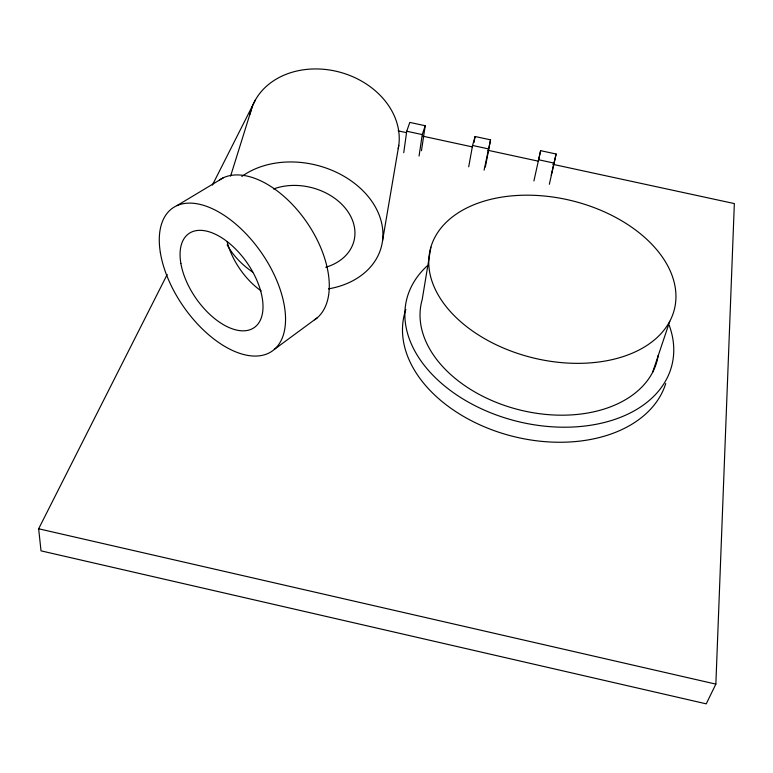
<?xml version="1.0" encoding="UTF-8"?>
<svg xmlns="http://www.w3.org/2000/svg" width="773" height="773" viewBox="0 0 773 773"><rect width="100%" height="100%" fill="white"/><g stroke="black" fill="none" stroke-linecap="round" stroke-linejoin="round"><path stroke-width="1.16" d="M167.181 274.521L38.65 528.78L41.017 550.849L706.242 703.845L715.856 684.124L734.35 203.579L552.685 164.282M403.738 152.716L406.733 131.236L409.816 122.414L425.218 125.738L421.459 150.696M419.063 156.04L422.261 134.589L425.218 125.738M430.88 247.176L422.184 299.644A121.38 81.552 13.9 0 0 521.765 410.444A121.38 81.552 13.9 0 0 658.229 355.377M382.509 240.983L398.791 145.314M468.709 166.804L472.564 145.469L475.105 136.512L490.555 139.845L485.367 166.997M474.033 142.425L475.105 136.512M484.091 170.137L490.555 139.845M549.342 184.293L556.135 154.011L540.627 150.667L533.911 180.94M540.627 150.667L538.626 159.76L554.27 163.142M551.226 175.113L556.135 154.011M230.586 176.109L252.365 106.403M652.557 372.46L669.747 321.355A125.68 80.943 13.7 0 0 527.234 195.183A125.68 80.943 13.7 0 0 460.119 321.22A125.68 80.943 13.7 0 0 669.747 321.355M212.382 185.095L255.409 99.988M274.367 349.357L317.317 317.742M177.114 205.55L223.542 177.655M406.733 131.236L422.261 134.589M472.564 145.469L488.149 148.841M398.153 130.859L406.405 132.647M422.918 136.212L472.467 146.928M487.802 150.252L538.53 161.219M38.65 528.78L715.856 684.124M665.746 383.534A135.227 91.987 14 0 1 506.875 434.735A135.227 91.987 14 0 1 405.844 309.432M669.176 325.182A136.628 91.842 13.9 0 1 517.804 421.498A136.628 91.842 13.9 0 1 427.111 265.97M219.455 179.906A84.605 48.486 55.6 0 1 307.287 222.982A84.605 48.486 55.6 0 1 314.592 319.829M261.158 290.938A55.588 31.838 55.5 0 1 227.146 241.881M273.507 188.979A54.303 41.24 14.2 0 1 348.15 212.015A54.303 41.24 14.2 0 1 325.733 267.265M241.862 176.457A82.634 62.777 14.2 0 1 369.668 198.381A82.634 62.777 14.2 0 1 328.515 288.86M252.723 272.135A82.634 62.777 14.2 0 1 227.146 244.857M250.066 114.162A76.092 61.347 15.7 0 1 336.632 71.367A76.092 61.347 15.7 0 1 398.211 148.677M180.892 263.564A57.241 31.113 55.2 0 0 248.993 330.042A57.241 31.113 55.2 0 0 234.702 248.143A57.241 31.113 55.2 0 0 180.892 263.564M160.349 252.568A87.127 47.385 55.2 0 0 263.438 355.068A87.127 47.385 55.2 0 0 243.389 231.098A87.127 47.385 55.2 0 0 160.349 252.568"/></g></svg>
